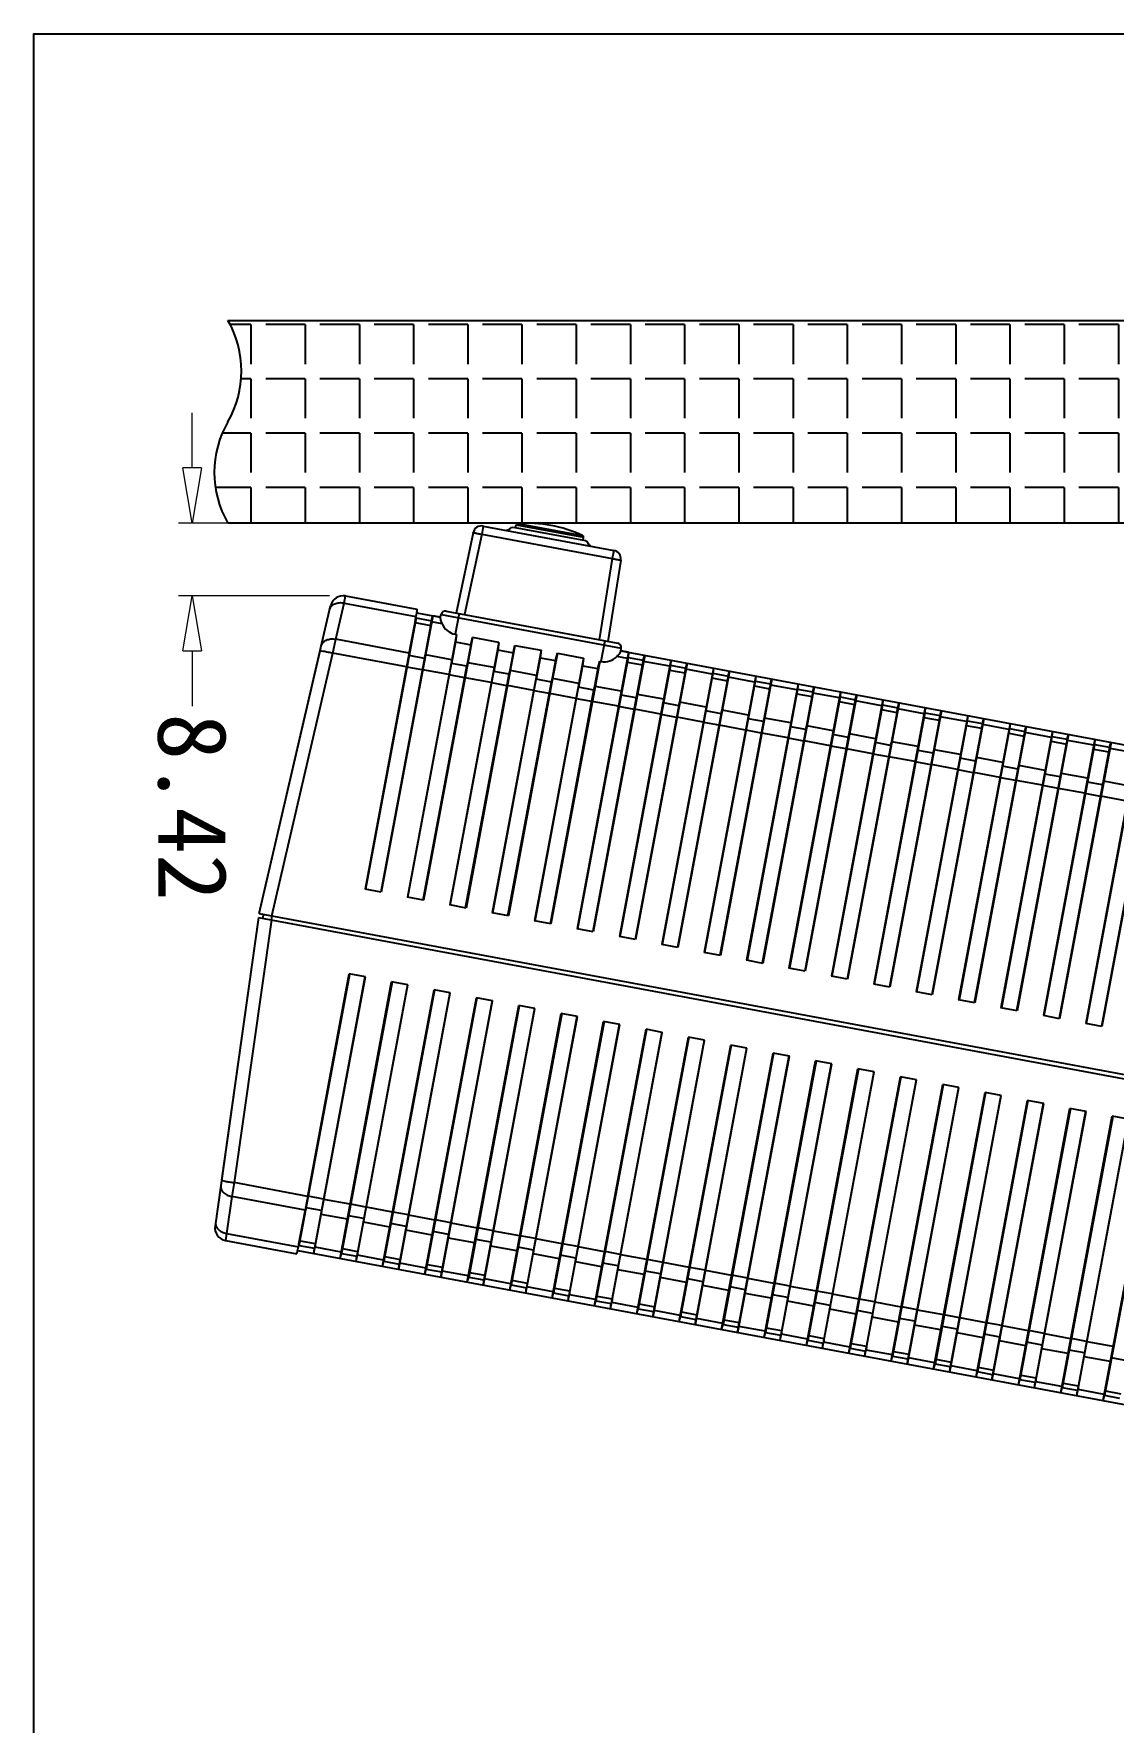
# Model space of a CAD drawing. Header units: millimetres. Extents: x 14276 to 15242, y -9916 to -8542.
# Drawn here: x 14276.3 to 14401.4, y -9428.8 to -9233 of the extents above; entities that cross this region are included whole.
import ezdxf

# ---------------------------------------------------------------- set-up
doc = ezdxf.new("R2010")
doc.units = ezdxf.units.MM
doc.layers.add('dim', color=3, linetype='Continuous', lineweight=9)
doc.styles.add('FFS', font='')
doc.styles.get('FFS').set_extended_font_data('FangSong_GB2312')
doc.dimstyles.new('YanXiu', dxfattribs={"dimtxt": 2.5, "dimasz": 2.2, "dimexe": 0.66, "dimexo": 0.66, "dimgap": 0.66, "dimtad": 0, "dimzin": 1, "dimdsep": 46, "dimtxsty": 'FFS', "dimcen": 0, "dimclrd": 256, "dimclre": 131, "dimclrt": 42, "dimazin": 0, "dimtfac": 1, "dimtofl": 0, "dimtmove": 0, "dimatfit": 3, "dimfxl": 0, "dimlwd": 5, "dimlwe": 5, "dimarcsym": 0})

# ---------------------------------------------------------------- blocks, each defined once
blk = doc.blocks.new('_ClosedBlank')
at = {"color": 0, "linetype": 'ByBlock', "lineweight": -2}
for p, q in [((-1, 0.167), (0, 0)), ((-1, 0.167), (-1, -0.167)), ((0, 0), (-1, -0.167))]:
    blk.add_line(p, q, dxfattribs=at)
blk = doc.blocks.new('*D10')
at = {"layer": 'Defpoints', "color": 0}
for p in [(270.02, 136.78), (249.96, 112.24), (456.81, 101.96), (29.16, 56.73), (460.44, 56.73)]:
    blk.add_point(p, dxfattribs=at)
at = {"layer": 'dim', "color": 131, "lineweight": 5}
blk.add_line((268.45, 137.08), (252.64, 140.02), dxfattribs=at)
at = {"layer": 'dim', "lineweight": 5}
for start, end in [(170.2494, 172.137), (177.3028, 179.1903)]:
    blk.add_arc((699.45, 56.73), 452.91, start, end, dxfattribs=at)
at = {"layer": 'dim', "lineweight": 5, "xscale": 6.4, "yscale": 6.4, "zscale": 6.4}
for p, rotation in [((254.22, 139.73), 79.84459432053224), ((246.54, 56.73), 269.5951741829647)]:
    blk.add_blockref('_ClosedBlank', p, dxfattribs=dict(at, rotation=rotation))
at = {"layer": 'dim', "color": 42, "insert": (248.47, 98.41), "char_height": 8, "attachment_point": 5, "rotation": 84.7199, "style": 'FFS'}
blk.add_mtext('10.56°', dxfattribs=at)
blk = doc.blocks.new('*D8')
at = {"layer": 'Defpoints', "color": 0}
for p in [(447.07, 65.15), (446.8, 56.73), (464.58, 56.73)]:
    blk.add_point(p, dxfattribs=at)
at = {"layer": 'dim', "lineweight": 5}
for p, q in [((464.58, 71.55), (464.58, 77.95)), ((464.58, 50.33), (464.58, 43.93))]:
    blk.add_line(p, q, dxfattribs=at)
at = {"layer": 'dim', "color": 131, "lineweight": 5}
for p, q in [((448.67, 65.15), (466.18, 65.15)), ((448.4, 56.73), (466.18, 56.73))]:
    blk.add_line(p, q, dxfattribs=at)
at = {"layer": 'dim', "lineweight": 5, "xscale": 6.4, "yscale": 6.4, "zscale": 6.4}
for p, rotation in [((464.58, 65.15), 270), ((464.58, 56.73), 90)]:
    blk.add_blockref('_ClosedBlank', p, dxfattribs=dict(at, rotation=rotation))
at = {"layer": 'dim', "color": 42, "insert": (464.58, 89.65), "char_height": 8, "attachment_point": 5, "rotation": 90, "style": 'FFS'}
blk.add_mtext('8.42', dxfattribs=at)
blk = doc.blocks.new('u9')
h = blk.add_hatch()
h.set_pattern_fill('ANGLE', color=256, scale=0.9, style=0)
h.set_pattern_definition([(0, (-12321.183, 9304.483), (0, 6.2865), [4.572, -1.7145]), (90, (-12321.183, 9304.483), (-6.2865, 4e-16), [4.572, -1.7145])])
edge = h.paths.add_edge_path()
edge.add_line((460.443, 33.223), (29.162, 33.223))
edge.add_arc((39.34, 39.099), 11.752, 150, 210, ccw=False)
edge.add_arc((18.984, 50.852), 11.752, 330, 30)
edge.add_line((29.162, 56.728), (460.443, 56.728))
edge.add_arc((450.265, 50.852), 11.752, 330, 30, ccw=False)
edge.add_arc((470.62, 39.099), 11.752, 150, 210)
at = {"color": 7, "linetype": 'Continuous'}
for p, q in [((452.344, 141.043), (288.266, 171.632)), ((352.927, 126.415), (358.792, 157.873)), ((358.954, 158.454), (352.979, 126.406)), ((361.996, 157.886), (356.022, 125.839)), ((356.073, 125.829), (361.938, 157.287)), ((358.69, 157.328), (356.921, 157.657)), ((357.022, 158.203), (358.792, 157.873)), ((357.843, 125.499), (363.707, 156.957)), ((363.869, 157.537), (357.894, 125.489)), ((358.821, 157.744), (358.69, 157.328)), ((358.954, 158.454), (358.792, 157.873)), ((358.821, 157.744), (361.864, 157.177)), ((366.911, 156.97), (360.937, 124.922)), ((361.836, 156.741), (361.864, 157.177)), ((363.606, 156.411), (361.836, 156.741)), ((361.996, 157.886), (361.938, 157.287)), ((361.938, 157.287), (363.707, 156.957)), ((368.784, 156.621), (362.81, 124.573)), ((363.737, 156.828), (363.606, 156.411)), ((363.869, 157.537), (363.707, 156.957)), ((363.737, 156.828), (366.779, 156.26)), ((366.911, 156.97), (366.853, 156.371)), ((368.784, 156.621), (368.623, 156.041)), ((360.988, 124.913), (366.853, 156.371)), ((362.758, 124.583), (368.623, 156.041)), ((371.827, 156.054), (365.852, 124.006)), ((365.904, 123.996), (371.768, 155.454)), ((366.751, 155.825), (366.779, 156.26)), ((368.521, 155.495), (366.751, 155.825)), ((366.853, 156.371), (368.623, 156.041)), ((367.673, 123.666), (373.538, 155.124)), ((373.699, 155.705), (367.725, 123.657)), ((368.652, 155.911), (368.521, 155.495)), ((368.652, 155.911), (371.694, 155.344)), ((376.742, 155.137), (370.768, 123.09)), ((371.667, 154.908), (371.694, 155.344)), ((373.436, 154.578), (371.667, 154.908)), ((371.827, 156.054), (371.768, 155.454)), ((371.768, 155.454), (373.538, 155.124)), ((378.615, 154.788), (372.64, 122.74)), ((373.567, 154.995), (373.436, 154.578)), ((373.699, 155.705), (373.538, 155.124)), ((373.567, 154.995), (376.61, 154.428)), ((376.742, 155.137), (376.684, 154.538)), ((378.615, 154.788), (378.453, 154.208)), ((356.209, 153.839), (357.978, 153.509)), ((358.109, 153.925), (357.978, 153.509)), ((358.109, 153.925), (361.152, 153.358)), ((361.124, 152.922), (361.152, 153.358)), ((361.124, 152.922), (362.894, 152.592)), ((363.025, 153.009), (362.894, 152.592)), ((363.025, 153.009), (366.067, 152.442)), ((370.819, 123.08), (376.684, 154.538)), ((372.589, 122.75), (378.453, 154.208)), ((381.657, 154.221), (375.683, 122.173)), ((375.734, 122.164), (381.599, 153.622)), ((376.582, 153.992), (376.61, 154.428)), ((378.351, 153.662), (376.582, 153.992)), ((376.684, 154.538), (378.453, 154.208)), ((377.504, 121.834), (383.369, 153.292)), ((383.53, 153.872), (377.555, 121.824)), ((378.482, 154.079), (378.351, 153.662)), ((378.482, 154.079), (381.525, 153.511)), ((386.573, 153.305), (380.598, 121.257)), ((380.65, 121.247), (386.514, 152.705)), ((381.497, 153.076), (381.525, 153.511)), ((383.267, 152.746), (381.497, 153.076)), ((381.657, 154.221), (381.599, 153.622)), ((383.369, 153.292), (381.599, 153.622)), ((388.445, 152.956), (382.471, 120.908)), ((383.398, 153.162), (383.267, 152.746)), ((383.53, 153.872), (383.369, 153.292)), ((383.398, 153.162), (386.44, 152.595)), ((386.573, 153.305), (386.514, 152.705)), ((388.284, 152.375), (386.514, 152.705)), ((388.445, 152.956), (388.284, 152.375)), ((357.786, 152.19), (360.828, 151.623)), ((360.875, 151.588), (360.829, 151.623)), ((360.875, 151.588), (362.645, 151.258)), ((362.701, 151.274), (362.645, 151.258)), ((362.701, 151.274), (365.744, 150.707)), ((366.039, 152.006), (366.067, 152.442)), ((366.039, 152.006), (367.809, 151.676)), ((367.94, 152.092), (367.809, 151.676)), ((367.94, 152.092), (370.983, 151.525)), ((370.955, 151.089), (370.983, 151.525)), ((370.955, 151.089), (372.724, 150.76)), ((372.855, 151.176), (372.724, 150.76)), ((372.855, 151.176), (375.898, 150.609)), ((382.419, 120.917), (388.284, 152.375)), ((391.488, 152.388), (385.513, 120.34)), ((385.565, 120.331), (391.43, 151.789)), ((386.413, 152.159), (386.44, 152.595)), ((388.182, 151.829), (386.413, 152.159)), ((387.335, 120.001), (393.199, 151.459)), ((393.361, 152.039), (387.386, 119.991)), ((388.313, 152.246), (388.182, 151.829)), ((388.313, 152.246), (391.356, 151.679)), ((396.403, 151.472), (390.429, 119.424)), ((390.48, 119.415), (396.345, 150.873)), ((391.328, 151.243), (391.356, 151.679)), ((393.097, 150.913), (391.328, 151.243)), ((391.488, 152.388), (391.43, 151.789)), ((393.199, 151.459), (391.43, 151.789)), ((398.276, 151.123), (392.301, 119.075)), ((393.228, 151.33), (393.097, 150.913)), ((393.361, 152.039), (393.199, 151.459)), ((393.228, 151.33), (396.271, 150.762)), ((396.243, 150.327), (396.271, 150.762)), ((396.403, 151.472), (396.345, 150.873)), ((398.114, 150.543), (396.345, 150.873)), ((398.276, 151.123), (398.114, 150.543)), ((365.791, 150.671), (365.744, 150.707)), ((365.791, 150.671), (367.56, 150.341)), ((367.616, 150.358), (367.56, 150.341)), ((367.616, 150.358), (370.659, 149.79)), ((370.706, 149.755), (370.659, 149.79)), ((370.706, 149.755), (372.475, 149.425)), ((372.532, 149.441), (372.475, 149.425)), ((372.532, 149.441), (375.574, 148.874)), ((375.621, 148.839), (375.574, 148.874)), ((375.621, 148.839), (377.391, 148.509)), ((375.87, 150.173), (375.898, 150.609)), ((375.87, 150.173), (377.64, 149.843)), ((377.771, 150.26), (377.64, 149.843)), ((377.771, 150.26), (380.813, 149.692)), ((380.785, 149.257), (380.813, 149.692)), ((380.785, 149.257), (382.555, 148.927)), ((382.686, 149.343), (382.555, 148.927)), ((382.686, 149.343), (385.728, 148.776)), ((385.701, 148.34), (385.728, 148.776)), ((392.25, 119.085), (398.114, 150.543)), ((401.319, 150.556), (395.344, 118.508)), ((395.396, 118.498), (401.26, 149.956)), ((398.013, 149.997), (396.243, 150.327)), ((397.165, 118.168), (403.03, 149.626)), ((403.191, 150.207), (397.217, 118.159)), ((398.144, 150.413), (398.013, 149.997)), ((398.144, 150.413), (401.186, 149.846)), ((406.234, 149.639), (400.259, 117.591)), ((400.311, 117.582), (406.176, 149.04)), ((401.159, 149.41), (401.186, 149.846)), ((402.928, 149.08), (401.159, 149.41)), ((401.319, 150.556), (401.26, 149.956)), ((403.03, 149.626), (401.26, 149.956)), ((408.107, 149.29), (402.132, 117.242)), ((403.059, 149.497), (402.928, 149.08)), ((403.191, 150.207), (403.03, 149.626)), ((403.059, 149.497), (406.102, 148.93)), ((406.074, 148.494), (406.102, 148.93)), ((406.234, 149.639), (406.176, 149.04)), ((407.945, 148.71), (406.176, 149.04)), ((408.107, 149.29), (407.945, 148.71)), ((377.447, 148.525), (377.391, 148.509)), ((377.447, 148.525), (380.49, 147.958)), ((380.537, 147.922), (380.49, 147.958)), ((380.537, 147.922), (382.306, 147.592)), ((382.362, 147.608), (382.306, 147.592)), ((382.362, 147.608), (385.405, 147.041)), ((385.452, 147.006), (385.405, 147.041)), ((385.452, 147.006), (387.221, 146.676)), ((385.701, 148.34), (387.47, 148.011)), ((387.601, 148.427), (387.47, 148.011)), ((387.601, 148.427), (390.644, 147.86)), ((390.616, 147.424), (390.644, 147.86)), ((390.616, 147.424), (392.385, 147.094)), ((392.516, 147.511), (392.385, 147.094)), ((392.516, 147.511), (395.559, 146.943)), ((395.531, 146.508), (395.559, 146.943)), ((402.08, 117.252), (407.945, 148.71)), ((411.149, 148.723), (405.175, 116.675)), ((405.226, 116.665), (411.091, 148.123)), ((407.843, 148.164), (406.074, 148.494)), ((406.996, 116.336), (412.86, 147.794)), ((413.022, 148.374), (407.047, 116.326)), ((407.974, 148.581), (407.843, 148.164)), ((407.974, 148.581), (411.017, 148.013)), ((416.065, 147.807), (410.09, 115.759)), ((410.142, 115.749), (416.006, 147.207)), ((410.989, 147.578), (411.017, 148.013)), ((412.759, 147.248), (410.989, 147.578)), ((411.149, 148.723), (411.091, 148.123)), ((412.86, 147.794), (411.091, 148.123)), ((411.911, 115.419), (417.776, 146.877)), ((417.937, 147.457), (411.963, 115.41)), ((412.89, 147.664), (412.759, 147.248)), ((413.022, 148.374), (412.86, 147.794)), ((412.89, 147.664), (415.932, 147.097)), ((420.98, 146.89), (415.005, 114.842)), ((415.904, 146.661), (415.932, 147.097)), ((416.065, 147.807), (416.006, 147.207)), ((417.776, 146.877), (416.006, 147.207)), ((417.937, 147.457), (417.776, 146.877)), ((420.98, 146.89), (420.922, 146.291)), ((387.278, 146.692), (387.221, 146.676)), ((387.278, 146.692), (390.32, 146.125)), ((390.367, 146.09), (390.32, 146.125)), ((390.367, 146.09), (392.137, 145.76)), ((392.193, 145.776), (392.137, 145.76)), ((392.193, 145.776), (395.236, 145.209)), ((395.282, 145.173), (395.236, 145.209)), ((395.282, 145.173), (397.052, 144.843)), ((395.531, 146.508), (397.301, 146.178)), ((397.108, 144.859), (397.052, 144.843)), ((397.108, 144.859), (400.151, 144.292)), ((397.432, 146.594), (397.301, 146.178)), ((397.432, 146.594), (400.474, 146.027)), ((400.447, 145.591), (400.474, 146.027)), ((400.447, 145.591), (402.216, 145.262)), ((402.347, 145.678), (402.216, 145.262)), ((402.347, 145.678), (405.39, 145.111)), ((405.362, 144.675), (405.39, 145.111)), ((415.057, 114.833), (420.922, 146.291)), ((417.674, 146.331), (415.904, 146.661)), ((416.826, 114.503), (422.691, 145.961)), ((422.853, 146.541), (416.878, 114.493)), ((417.805, 146.748), (417.674, 146.331)), ((417.805, 146.748), (420.848, 146.181)), ((425.895, 145.974), (419.921, 113.926)), ((419.972, 113.916), (425.837, 145.374)), ((420.82, 145.745), (420.848, 146.181)), ((422.589, 145.415), (420.82, 145.745)), ((422.691, 145.961), (420.922, 146.291)), ((421.742, 113.587), (427.606, 145.045)), ((427.768, 145.625), (421.793, 113.577)), ((422.72, 145.832), (422.589, 145.415)), ((422.853, 146.541), (422.691, 145.961)), ((422.72, 145.832), (425.763, 145.264)), ((430.811, 145.058), (424.836, 113.01)), ((425.735, 144.829), (425.763, 145.264)), ((425.895, 145.974), (425.837, 145.374)), ((427.606, 145.045), (425.837, 145.374)), ((427.636, 144.915), (427.505, 144.499)), ((427.768, 145.625), (427.606, 145.045)), ((427.636, 144.915), (430.678, 144.348)), ((430.811, 145.058), (430.752, 144.458)), ((400.198, 144.257), (400.151, 144.292)), ((400.198, 144.257), (401.967, 143.927)), ((402.024, 143.943), (401.967, 143.927)), ((402.024, 143.943), (405.066, 143.376)), ((405.113, 143.341), (405.066, 143.376)), ((405.113, 143.341), (406.883, 143.011)), ((405.362, 144.675), (407.131, 144.345)), ((406.939, 143.027), (406.883, 143.011)), ((406.939, 143.027), (409.982, 142.46)), ((407.262, 144.762), (407.131, 144.345)), ((407.262, 144.762), (410.305, 144.194)), ((410.277, 143.759), (410.305, 144.194)), ((410.277, 143.759), (412.047, 143.429)), ((412.178, 143.845), (412.047, 143.429)), ((412.178, 143.845), (415.22, 143.278)), ((415.193, 142.842), (415.22, 143.278)), ((417.093, 142.929), (416.962, 142.512)), ((417.093, 142.929), (420.136, 142.362)), ((424.888, 113), (430.752, 144.458)), ((427.505, 144.499), (425.735, 144.829)), ((426.657, 112.67), (432.522, 144.128)), ((432.683, 144.708), (426.709, 112.661)), ((435.726, 144.141), (429.751, 112.093)), ((429.803, 112.084), (435.667, 143.542)), ((430.65, 143.912), (430.678, 144.348)), ((432.42, 143.582), (430.65, 143.912)), ((432.522, 144.128), (430.752, 144.458)), ((431.572, 111.754), (437.437, 143.212)), ((437.599, 143.792), (431.624, 111.744)), ((432.551, 143.999), (432.42, 143.582)), ((432.683, 144.708), (432.522, 144.128)), ((432.551, 143.999), (435.594, 143.432)), ((440.641, 143.225), (434.667, 111.177)), ((435.566, 142.996), (435.594, 143.432)), ((437.335, 142.666), (435.566, 142.996)), ((435.726, 144.141), (435.667, 143.542)), ((437.437, 143.212), (435.667, 143.542)), ((437.466, 143.082), (437.335, 142.666)), ((437.599, 143.792), (437.437, 143.212)), ((437.466, 143.082), (440.509, 142.515)), ((440.641, 143.225), (440.583, 142.625)), ((410.028, 142.424), (409.982, 142.46)), ((410.028, 142.424), (411.798, 142.094)), ((411.854, 142.11), (411.798, 142.094)), ((411.854, 142.11), (414.897, 141.543)), ((414.944, 141.508), (414.897, 141.543)), ((414.944, 141.508), (416.713, 141.178)), ((415.193, 142.842), (416.962, 142.512)), ((416.77, 141.194), (416.713, 141.178)), ((416.77, 141.194), (419.812, 140.627)), ((420.108, 141.926), (420.136, 142.362)), ((420.108, 141.926), (421.877, 141.596)), ((422.008, 142.013), (421.877, 141.596)), ((422.008, 142.013), (425.051, 141.445)), ((425.023, 141.01), (425.051, 141.445)), ((425.023, 141.01), (426.793, 140.68)), ((426.924, 141.096), (426.793, 140.68)), ((426.924, 141.096), (429.966, 140.529)), ((434.718, 111.167), (440.583, 142.625)), ((436.488, 110.838), (442.352, 142.296)), ((442.514, 142.876), (436.539, 110.828)), ((445.556, 142.309), (439.582, 110.261)), ((439.633, 110.251), (445.498, 141.709)), ((440.481, 142.08), (440.509, 142.515)), ((442.251, 141.75), (440.481, 142.08)), ((442.352, 142.296), (440.583, 142.625)), ((441.403, 109.921), (447.268, 141.379)), ((447.429, 141.959), (441.455, 109.912)), ((442.382, 142.166), (442.251, 141.75)), ((442.514, 142.876), (442.352, 142.296)), ((442.382, 142.166), (445.424, 141.599)), ((450.472, 141.392), (444.497, 109.344)), ((445.396, 141.163), (445.424, 141.599)), ((447.166, 140.833), (445.396, 141.163)), ((445.556, 142.309), (445.498, 141.709)), ((447.268, 141.379), (445.498, 141.709)), ((447.297, 141.25), (447.166, 140.833)), ((447.429, 141.959), (447.268, 141.379)), ((447.297, 141.25), (450.339, 140.683)), ((450.472, 141.392), (450.413, 140.793)), ((452.452, 141.43), (452.432, 141.358)), ((460.727, 139.887), (452.452, 141.43)), ((419.859, 140.592), (419.812, 140.627)), ((419.859, 140.592), (421.629, 140.262)), ((421.685, 140.278), (421.629, 140.262)), ((421.685, 140.278), (424.728, 139.711)), ((424.774, 139.675), (424.728, 139.711)), ((424.774, 139.675), (426.544, 139.345)), ((426.6, 139.361), (426.544, 139.345)), ((426.6, 139.361), (429.643, 138.794)), ((429.938, 140.093), (429.966, 140.529)), ((429.938, 140.093), (431.708, 139.763)), ((431.839, 140.18), (431.708, 139.763)), ((431.839, 140.18), (434.882, 139.613)), ((434.854, 139.177), (434.882, 139.613)), ((434.854, 139.177), (436.623, 138.847)), ((436.754, 139.264), (436.623, 138.847)), ((436.754, 139.264), (439.797, 138.696)), ((444.549, 109.335), (450.413, 140.793)), ((452.183, 140.463), (446.318, 109.005)), ((450.312, 140.247), (450.339, 140.683)), ((452.081, 139.917), (450.312, 140.247)), ((452.183, 140.463), (450.413, 140.793)), ((452.199, 140.292), (451.487, 136.473)), ((452.081, 139.917), (452.199, 140.292)), ((460.592, 139.065), (452.264, 140.618)), ((459.987, 134.788), (460.592, 139.065)), ((460.592, 139.065), (460.727, 139.887)), ((456.876, 102.459), (270.137, 137.272)), ((429.69, 138.759), (429.643, 138.794)), ((429.69, 138.759), (431.459, 138.429)), ((431.516, 138.445), (431.459, 138.429)), ((431.516, 138.445), (434.558, 137.878)), ((434.605, 137.842), (434.558, 137.878)), ((434.605, 137.842), (436.374, 137.513)), ((436.431, 137.529), (436.374, 137.513)), ((436.431, 137.529), (439.474, 136.961)), ((439.769, 138.261), (439.797, 138.696)), ((439.769, 138.261), (441.539, 137.931)), ((441.67, 138.347), (441.539, 137.931)), ((441.67, 138.347), (444.712, 137.78)), ((444.684, 137.344), (444.712, 137.78)), ((444.684, 137.344), (446.454, 137.014)), ((446.585, 137.431), (446.454, 137.014)), ((446.585, 137.431), (449.628, 136.864)), ((456.876, 102.459), (461.937, 138.202)), ((456.806, 101.964), (270.024, 136.785)), ((439.52, 136.926), (439.474, 136.961)), ((439.52, 136.926), (441.29, 136.596)), ((441.346, 136.612), (441.29, 136.596)), ((441.346, 136.612), (444.389, 136.045)), ((444.436, 136.01), (444.389, 136.045)), ((444.436, 136.01), (446.205, 135.68)), ((446.261, 135.696), (446.205, 135.68)), ((446.261, 135.696), (449.304, 135.129)), ((449.351, 135.093), (449.304, 135.129)), ((449.351, 135.093), (451.12, 134.764)), ((449.6, 136.428), (449.628, 136.864)), ((449.6, 136.428), (451.369, 136.098)), ((451.369, 136.098), (451.487, 136.473)), ((451.469, 136.376), (459.987, 134.788)), ((451.176, 134.774), (446.37, 108.995)), ((451.12, 134.764), (451.177, 134.78)), ((451.176, 134.774), (459.714, 133.182)), ((455.402, 102.734), (459.714, 133.182)), ((459.714, 133.182), (459.987, 134.788)), ((456.876, 102.459), (461.188, 132.907)), ((356.022, 125.839), (357.894, 125.489)), ((360.937, 124.922), (362.81, 124.573)), ((365.852, 124.006), (367.725, 123.657)), ((370.768, 123.09), (372.64, 122.74)), ((375.683, 122.173), (377.555, 121.824)), ((380.598, 121.257), (382.471, 120.908)), ((385.513, 120.34), (387.386, 119.991)), ((390.429, 119.424), (392.301, 119.075)), ((395.344, 118.508), (397.217, 118.159)), ((400.259, 117.591), (402.132, 117.242)), ((405.175, 116.675), (407.047, 116.326)), ((410.09, 115.759), (411.963, 115.41)), ((353.13, 83.044), (359.104, 115.092)), ((353.291, 83.624), (359.156, 115.082)), ((355.002, 82.695), (360.977, 114.742)), ((355.061, 83.294), (360.925, 114.752)), ((358.045, 82.127), (364.02, 114.175)), ((358.206, 82.708), (364.071, 114.166)), ((359.104, 115.092), (360.977, 114.742)), ((359.918, 81.778), (365.892, 113.826)), ((359.976, 82.378), (365.841, 113.836)), ((364.02, 114.175), (365.892, 113.826)), ((415.005, 114.842), (416.878, 114.493)), ((419.921, 113.926), (421.793, 113.577)), ((362.96, 81.211), (368.935, 113.259)), ((363.122, 81.791), (368.986, 113.249)), ((364.833, 80.862), (370.807, 112.91)), ((364.891, 81.461), (370.756, 112.919)), ((367.876, 80.295), (373.85, 112.343)), ((368.037, 80.875), (373.902, 112.333)), ((368.935, 113.259), (370.807, 112.91)), ((369.748, 79.946), (375.723, 111.993)), ((369.807, 80.545), (375.671, 112.003)), ((373.85, 112.343), (375.723, 111.993)), ((424.836, 113.01), (426.709, 112.661)), ((429.751, 112.093), (431.624, 111.744)), ((372.791, 79.378), (378.765, 111.426)), ((372.952, 79.959), (378.817, 111.417)), ((374.664, 79.029), (380.638, 111.077)), ((374.722, 79.629), (380.587, 111.087)), ((377.706, 78.462), (383.681, 110.51)), ((377.868, 79.042), (383.732, 110.5)), ((378.765, 111.426), (380.638, 111.077)), ((379.579, 78.113), (385.553, 110.161)), ((379.637, 78.712), (385.502, 110.17)), ((383.681, 110.51), (385.553, 110.161)), ((434.667, 111.177), (436.539, 110.828)), ((439.582, 110.261), (441.455, 109.912)), ((382.621, 77.546), (388.596, 109.593)), ((382.783, 78.126), (388.648, 109.584)), ((384.494, 77.197), (390.469, 109.244)), ((384.553, 77.796), (390.417, 109.254)), ((387.537, 76.629), (393.511, 108.677)), ((387.698, 77.21), (393.563, 108.668)), ((388.596, 109.593), (390.469, 109.244)), ((389.41, 76.28), (395.384, 108.328)), ((389.468, 76.88), (395.332, 108.338)), ((392.452, 75.713), (398.427, 107.761)), ((392.614, 76.293), (398.478, 107.751)), ((393.511, 108.677), (395.384, 108.328)), ((398.427, 107.761), (400.299, 107.412)), ((444.497, 109.344), (446.37, 108.995)), ((394.325, 75.364), (400.299, 107.412)), ((394.383, 75.963), (400.248, 107.421)), ((397.367, 74.797), (403.342, 106.844)), ((397.529, 75.377), (403.394, 106.835)), ((399.24, 74.447), (405.215, 106.495)), ((399.299, 75.047), (405.163, 106.505)), ((402.283, 73.88), (408.257, 105.928)), ((402.444, 74.46), (408.309, 105.919)), ((403.342, 106.844), (405.215, 106.495)), ((408.257, 105.928), (410.13, 105.579)), ((404.155, 73.531), (410.13, 105.579)), ((404.214, 74.131), (410.078, 105.589)), ((407.198, 72.964), (413.173, 105.012)), ((407.36, 73.544), (413.224, 105.002)), ((409.071, 72.615), (415.045, 104.663)), ((409.129, 73.214), (414.994, 104.672)), ((412.113, 72.048), (418.088, 104.095)), ((412.275, 72.628), (418.14, 104.086)), ((413.173, 105.012), (415.045, 104.663)), ((413.986, 71.698), (419.961, 103.746)), ((414.044, 72.298), (419.909, 103.756)), ((418.088, 104.095), (419.961, 103.746)), ((417.873, 75.66), (423.003, 103.179)), ((423.055, 103.169), (418.004, 76.076)), ((419.746, 75.311), (424.876, 102.83)), ((424.824, 102.84), (419.773, 75.746)), ((422.788, 74.743), (427.919, 102.263)), ((427.97, 102.253), (422.919, 75.16)), ((423.003, 103.179), (424.876, 102.83)), ((424.661, 74.394), (429.791, 101.914)), ((429.74, 101.923), (424.689, 74.83)), ((427.919, 102.263), (429.791, 101.914)), ((455.332, 102.238), (448.27, 71.794)), ((456.806, 101.964), (448.535, 66.31)), ((456.806, 101.964), (449.743, 71.519)), ((455.332, 102.238), (455.424, 102.73)), ((456.314, 102.055), (456.431, 102.542)), ((427.704, 73.827), (432.834, 101.346)), ((432.885, 101.337), (427.835, 74.244)), ((429.576, 73.478), (434.707, 100.997)), ((434.655, 101.007), (429.604, 73.914)), ((432.619, 72.911), (437.749, 100.43)), ((437.801, 100.42), (432.75, 73.327)), ((432.834, 101.346), (434.707, 100.997)), ((434.492, 72.562), (439.622, 100.081)), ((439.57, 100.091), (434.519, 72.997)), ((437.749, 100.43), (439.622, 100.081)), ((436.69, 67.466), (442.665, 99.514)), ((436.852, 68.046), (442.716, 99.504)), ((438.621, 67.716), (444.486, 99.174)), ((439.731, 73.386), (444.537, 99.165)), ((442.665, 99.514), (444.537, 99.165)), ((414.876, 71.532), (298.171, 93.289)), ((356.17, 88.958), (359.213, 88.391)), ((359.269, 88.407), (359.213, 88.391)), ((359.269, 88.407), (361.038, 88.077)), ((355.847, 87.223), (358.889, 86.656)), ((359.02, 87.072), (358.889, 86.656)), ((359.02, 87.072), (360.79, 86.742)), ((360.762, 86.307), (360.79, 86.742)), ((360.762, 86.307), (363.804, 85.74)), ((361.085, 88.042), (361.038, 88.077)), ((361.085, 88.042), (364.128, 87.474)), ((363.936, 86.156), (363.804, 85.74)), ((363.936, 86.156), (365.705, 85.826)), ((364.184, 87.491), (364.128, 87.474)), ((364.184, 87.491), (365.954, 87.161)), ((366.001, 87.125), (365.954, 87.161)), ((366.001, 87.125), (369.043, 86.558)), ((369.1, 86.574), (369.043, 86.558)), ((369.1, 86.574), (370.869, 86.244)), ((370.916, 86.209), (370.869, 86.244)), ((370.916, 86.209), (373.959, 85.642)), ((365.677, 85.39), (365.705, 85.826)), ((365.677, 85.39), (368.72, 84.823)), ((368.851, 85.24), (368.72, 84.823)), ((368.851, 85.24), (370.62, 84.91)), ((370.593, 84.474), (370.62, 84.91)), ((370.593, 84.474), (373.635, 83.907)), ((373.766, 84.323), (373.635, 83.907)), ((373.766, 84.323), (375.536, 83.993)), ((374.015, 85.658), (373.959, 85.642)), ((374.015, 85.658), (375.784, 85.328)), ((375.831, 85.293), (375.784, 85.328)), ((375.831, 85.293), (378.874, 84.725)), ((378.93, 84.741), (378.874, 84.725)), ((378.93, 84.741), (380.7, 84.412)), ((380.747, 84.376), (380.7, 84.412)), ((380.747, 84.376), (383.789, 83.809)), ((355.135, 83.404), (358.177, 82.837)), ((358.206, 82.708), (358.045, 82.127)), ((358.308, 83.253), (358.177, 82.837)), ((359.976, 82.378), (358.206, 82.708)), ((360.078, 82.924), (358.308, 83.253)), ((359.918, 81.778), (359.976, 82.378)), ((360.05, 82.488), (360.078, 82.924)), ((360.05, 82.488), (363.093, 81.921)), ((363.224, 82.337), (363.093, 81.921)), ((364.993, 82.007), (363.224, 82.337)), ((375.508, 83.558), (375.536, 83.993)), ((375.508, 83.558), (378.55, 82.991)), ((378.681, 83.407), (378.55, 82.991)), ((378.681, 83.407), (380.451, 83.077)), ((380.423, 82.641), (380.451, 83.077)), ((380.423, 82.641), (383.466, 82.074)), ((383.597, 82.491), (383.466, 82.074)), ((383.597, 82.491), (385.366, 82.161)), ((383.846, 83.825), (383.789, 83.809)), ((383.846, 83.825), (385.615, 83.495)), ((385.662, 83.46), (385.615, 83.495)), ((385.662, 83.46), (388.704, 82.893)), ((388.761, 82.909), (388.705, 82.893)), ((388.761, 82.909), (390.53, 82.579)), ((390.577, 82.544), (390.53, 82.579)), ((390.577, 82.544), (393.62, 81.976)), ((363.122, 81.791), (362.96, 81.211)), ((364.891, 81.461), (363.122, 81.791)), ((364.833, 80.862), (364.891, 81.461)), ((364.965, 81.572), (364.993, 82.007)), ((364.965, 81.572), (368.008, 81.004)), ((368.037, 80.875), (367.876, 80.295)), ((368.139, 81.421), (368.008, 81.004)), ((369.807, 80.545), (368.037, 80.875)), ((369.908, 81.091), (368.139, 81.421)), ((369.748, 79.946), (369.807, 80.545)), ((369.881, 80.655), (369.908, 81.091)), ((369.881, 80.655), (372.923, 80.088)), ((373.054, 80.504), (372.923, 80.088)), ((374.824, 80.175), (373.054, 80.504)), ((385.338, 81.725), (385.366, 82.161)), ((385.338, 81.725), (388.381, 81.158)), ((388.512, 81.574), (388.381, 81.158)), ((388.512, 81.574), (390.282, 81.244)), ((390.254, 80.809), (390.282, 81.244)), ((390.254, 80.809), (393.296, 80.241)), ((393.427, 80.658), (393.296, 80.241)), ((393.427, 80.658), (395.197, 80.328)), ((393.676, 81.992), (393.62, 81.976)), ((393.676, 81.992), (395.446, 81.663)), ((395.169, 79.892), (395.197, 80.328)), ((395.492, 81.627), (395.446, 81.663)), ((395.492, 81.627), (398.535, 81.06)), ((398.591, 81.076), (398.535, 81.06)), ((398.591, 81.076), (400.361, 80.746)), ((400.408, 80.711), (400.361, 80.746)), ((400.408, 80.711), (403.45, 80.144)), ((372.952, 79.959), (372.791, 79.378)), ((374.722, 79.629), (372.952, 79.959)), ((374.664, 79.029), (374.722, 79.629)), ((374.796, 79.739), (374.824, 80.175)), ((374.796, 79.739), (377.838, 79.172)), ((377.868, 79.042), (377.706, 78.462)), ((377.97, 79.588), (377.838, 79.172)), ((379.637, 78.712), (377.868, 79.042)), ((379.739, 79.258), (377.97, 79.588)), ((379.579, 78.113), (379.637, 78.712)), ((379.711, 78.823), (379.739, 79.258)), ((379.711, 78.823), (382.754, 78.255)), ((382.885, 78.672), (382.754, 78.255)), ((384.654, 78.342), (382.885, 78.672)), ((384.627, 77.906), (384.654, 78.342)), ((395.169, 79.892), (398.212, 79.325)), ((398.343, 79.742), (398.212, 79.325)), ((398.343, 79.742), (400.112, 79.412)), ((400.084, 78.976), (400.112, 79.412)), ((400.084, 78.976), (403.127, 78.409)), ((403.258, 78.825), (403.127, 78.409)), ((403.258, 78.825), (405.028, 78.495)), ((403.507, 80.16), (403.45, 80.144)), ((403.507, 80.16), (405.276, 79.83)), ((405, 78.06), (405.028, 78.495)), ((405.323, 79.795), (405.276, 79.83)), ((405.323, 79.795), (408.366, 79.227)), ((408.422, 79.243), (408.366, 79.227)), ((408.422, 79.243), (410.192, 78.914)), ((410.238, 78.878), (410.192, 78.914)), ((410.238, 78.878), (413.281, 78.311)), ((413.337, 78.327), (413.281, 78.311)), ((413.337, 78.327), (415.107, 77.997)), ((382.783, 78.126), (382.621, 77.546)), ((384.553, 77.796), (382.783, 78.126)), ((384.494, 77.197), (384.553, 77.796)), ((384.627, 77.906), (387.669, 77.339)), ((387.698, 77.21), (387.537, 76.629)), ((387.8, 77.755), (387.669, 77.339)), ((389.468, 76.88), (387.698, 77.21)), ((389.57, 77.426), (387.8, 77.755)), ((389.41, 76.28), (389.468, 76.88)), ((389.542, 76.99), (389.57, 77.426)), ((389.542, 76.99), (392.584, 76.423)), ((392.715, 76.839), (392.584, 76.423)), ((394.485, 76.509), (392.715, 76.839)), ((394.457, 76.073), (394.485, 76.509)), ((405, 78.06), (408.042, 77.492)), ((408.173, 77.909), (408.042, 77.492)), ((408.173, 77.909), (409.943, 77.579)), ((409.915, 77.143), (409.943, 77.579)), ((409.915, 77.143), (412.958, 76.576)), ((413.089, 76.993), (412.958, 76.576)), ((413.089, 76.993), (414.858, 76.663)), ((414.83, 76.227), (414.858, 76.663)), ((415.154, 77.962), (415.107, 77.997)), ((415.154, 77.962), (418.196, 77.395)), ((418.253, 77.411), (418.196, 77.395)), ((418.253, 77.411), (420.022, 77.081)), ((420.069, 77.046), (420.022, 77.081)), ((420.069, 77.046), (423.112, 76.478)), ((423.168, 76.494), (423.112, 76.478)), ((423.168, 76.494), (424.938, 76.164)), ((392.614, 76.293), (392.452, 75.713)), ((394.383, 75.963), (392.614, 76.293)), ((394.325, 75.364), (394.383, 75.963)), ((394.457, 76.073), (397.5, 75.506)), ((397.529, 75.377), (397.367, 74.797)), ((397.631, 75.923), (397.5, 75.506)), ((399.299, 75.047), (397.529, 75.377)), ((399.4, 75.593), (397.631, 75.923)), ((399.24, 74.447), (399.299, 75.047)), ((399.372, 75.157), (399.4, 75.593)), ((399.372, 75.157), (402.415, 74.59)), ((402.444, 74.46), (402.283, 73.88)), ((402.546, 75.006), (402.415, 74.59)), ((404.214, 74.131), (402.444, 74.46)), ((404.316, 74.676), (402.546, 75.006)), ((404.288, 74.241), (404.316, 74.676)), ((414.83, 76.227), (417.873, 75.66)), ((417.327, 72.733), (417.873, 75.66)), ((417.539, 73.583), (418.004, 76.076)), ((418.004, 76.076), (417.873, 75.66)), ((418.004, 76.076), (419.773, 75.746)), ((419.2, 72.384), (419.746, 75.311)), ((419.309, 73.253), (419.773, 75.746)), ((419.746, 75.311), (419.773, 75.746)), ((419.746, 75.311), (422.788, 74.743)), ((422.243, 71.816), (422.788, 74.743)), ((422.454, 72.667), (422.919, 75.16)), ((422.919, 75.16), (422.788, 74.743)), ((422.919, 75.16), (424.689, 74.83)), ((424.115, 71.467), (424.661, 74.394)), ((424.224, 72.337), (424.689, 74.83)), ((424.661, 74.394), (424.689, 74.83)), ((424.661, 74.394), (427.704, 73.827)), ((424.984, 76.129), (424.938, 76.164)), ((424.984, 76.129), (428.027, 75.562)), ((428.083, 75.578), (428.027, 75.562)), ((428.083, 75.578), (429.853, 75.248)), ((429.9, 75.213), (429.853, 75.248)), ((429.9, 75.213), (432.942, 74.646)), ((432.999, 74.662), (432.942, 74.646)), ((432.999, 74.662), (434.768, 74.332)), ((404.155, 73.531), (404.214, 74.131)), ((404.288, 74.241), (407.33, 73.674)), ((407.36, 73.544), (407.198, 72.964)), ((407.461, 74.09), (407.33, 73.674)), ((409.129, 73.214), (407.36, 73.544)), ((409.231, 73.76), (407.461, 74.09)), ((409.071, 72.615), (409.129, 73.214)), ((409.203, 73.324), (409.231, 73.76)), ((409.203, 73.324), (412.246, 72.757)), ((412.275, 72.628), (412.113, 72.048)), ((412.377, 73.174), (412.246, 72.757)), ((414.044, 72.298), (412.275, 72.628)), ((414.146, 72.844), (412.377, 73.174)), ((414.118, 72.408), (414.146, 72.844)), ((416.737, 70.372), (417.182, 72.76)), ((417.327, 72.733), (417.182, 72.76)), ((417.539, 73.583), (417.327, 72.733)), ((419.309, 73.253), (417.539, 73.583)), ((419.2, 72.384), (419.309, 73.253)), ((422.454, 72.667), (422.243, 71.816)), ((424.224, 72.337), (422.454, 72.667)), ((427.158, 70.9), (427.704, 73.827)), ((427.37, 71.75), (427.835, 74.244)), ((427.835, 74.244), (427.704, 73.827)), ((427.835, 74.244), (429.604, 73.914)), ((429.031, 70.551), (429.576, 73.478)), ((429.139, 71.42), (429.604, 73.914)), ((429.576, 73.478), (429.604, 73.914)), ((429.576, 73.478), (432.619, 72.911)), ((432.073, 69.984), (432.619, 72.911)), ((432.285, 70.834), (432.75, 73.327)), ((432.75, 73.327), (432.619, 72.911)), ((432.75, 73.327), (434.519, 72.997)), ((433.946, 69.635), (434.492, 72.562)), ((434.055, 70.504), (434.519, 72.997)), ((434.492, 72.562), (434.519, 72.997)), ((434.492, 72.562), (437.534, 71.994)), ((434.815, 74.296), (434.768, 74.332)), ((434.815, 74.296), (437.858, 73.729)), ((437.914, 73.745), (437.858, 73.729)), ((437.914, 73.745), (439.684, 73.415)), ((439.684, 73.415), (439.73, 73.38)), ((439.731, 73.386), (448.27, 71.794)), ((413.986, 71.698), (414.044, 72.298)), ((413.986, 71.698), (414.876, 71.532)), ((414.118, 72.408), (415.332, 72.182)), ((414.886, 71.607), (414.833, 71.209)), ((435.723, 67.314), (414.833, 71.209)), ((435.145, 66.94), (415.237, 70.651)), ((422.243, 71.816), (419.2, 72.384)), ((424.115, 71.467), (424.224, 72.337)), ((427.158, 70.9), (424.115, 71.467)), ((427.37, 71.75), (427.158, 70.9)), ((429.139, 71.42), (427.37, 71.75)), ((429.031, 70.551), (429.139, 71.42)), ((429.031, 70.551), (432.073, 69.984)), ((432.285, 70.834), (432.073, 69.984)), ((434.055, 70.504), (432.285, 70.834)), ((433.946, 69.635), (434.055, 70.504)), ((437.665, 72.411), (437.534, 71.994)), ((437.665, 72.411), (439.435, 72.081)), ((438.698, 67.87), (439.41, 71.689)), ((439.435, 72.081), (439.41, 71.689)), ((439.428, 71.785), (447.945, 70.198)), ((448.27, 71.794), (447.945, 70.198)), ((414.892, 61.025), (416.393, 70.436)), ((415.875, 60.842), (417.376, 70.253)), ((433.646, 67.22), (434.091, 69.608)), ((433.946, 69.635), (434.091, 69.608)), ((436.953, 68.592), (436.822, 68.175)), ((438.723, 68.262), (436.953, 68.592)), ((447.945, 70.198), (446.969, 65.99)), ((431.016, 58.02), (433.007, 67.339)), ((431.999, 57.836), (433.99, 67.155)), ((435.609, 68.402), (436.822, 68.175)), ((435.817, 67.704), (435.723, 67.314)), ((438.563, 67.117), (435.8, 67.632)), ((435.8, 67.632), (436.69, 67.466)), ((436.852, 68.046), (436.69, 67.466)), ((438.621, 67.716), (436.852, 68.046)), ((438.524, 66.717), (438.531, 66.792)), ((446.799, 65.174), (438.524, 66.717)), ((446.969, 65.99), (438.641, 67.543)), ((438.723, 68.262), (438.698, 67.87)), ((446.969, 65.99), (446.799, 65.174)), ((415.697, 59.885), (415.875, 60.842)), ((431.016, 58.02), (415.875, 60.842)), ((430.837, 57.062), (415.697, 59.885)), ((427.353, 57.203), (418.997, 58.761)), ((419.266, 58.711), (419.208, 58.369)), ((427.016, 56.914), (419.208, 58.369)), ((426.831, 56.754), (419.323, 58.154)), ((427.085, 57.253), (427.016, 56.914)), ((430.837, 57.062), (431.016, 58.02))]:
    blk.add_line(p, q, dxfattribs=at)
at = {"color": 7}
for p, q in [((29.162, 56.728), (460.443, 56.728)), ((460.443, 33.223), (29.162, 33.223))]:
    blk.add_line(p, q, dxfattribs=at)
at = {"color": 7, "linetype": 'Continuous'}
for centre, radius, start, end in [((466.063, 137.706), 14.103, 168.08521, 169.43521), ((460.452, 138.413), 1.5, 351.93977, 79.43977), ((218.582, 178.254), 236.623, 349.41163, 349.80608), ((465.154, 133.925), 13.903, 169.43989, 169.84489), ((207.095, 116.637), 236.623, 349.07346, 349.4679), ((415.329, 71.143), 0.5, 172.43977, 259.43977), ((453.077, 69.141), 13.903, 169.03465, 169.43965), ((435.237, 67.432), 0.5, 259.43977, 346.43977), ((452.562, 65.286), 14.103, 169.44433, 170.79432), ((447.074, 66.649), 1.5, 259.43977, 346.93977), ((415.88, 60.868), 1, 170.93977, 259.43977), ((419.405, 58.336), 0.2, 170.43977, 245.62271), ((425.923, 72.719), 15.991, 245.62271, 273.25683), ((426.82, 56.954), 0.2, 273.25683, 348.43977), ((431.021, 58.045), 1, 259.43977, 347.93977)]:
    blk.add_arc(centre, radius, start, end, dxfattribs=at)
at = {"color": 7}
for centre, start, end in [((450.265, 50.852), 330, 30), ((470.62, 39.099), 150, 210)]:
    blk.add_arc(centre, 11.752, start, end, dxfattribs=at)
at = {"color": 7, "linetype": 'Continuous'}
for centre, start_param, end_param in [((416.827, 70.854), 1.5707963, 2.5805105), ((433.736, 67.701), 0.5610821, 1.5707963)]:
    blk.add_ellipse(centre, major_axis=(1.989, -0.371), ratio=0.9584988, start_param=start_param, end_param=end_param, dxfattribs=at)
for points, start_tangent, end_tangent in [([(452.432, 141.358), (452.391, 141.196), (452.335, 140.947), (452.264, 140.618)], (-0.2682512, -0.963349), (-0.2063292, -0.9784826)), ([(461.879, 137.79), (461.827, 138.207), (461.566, 138.595), (461.133, 138.896), (460.592, 139.065)], (0.140214, 0.9901212), (-0.9866741, 0.1627093)), ([(461.188, 132.907), (461.078, 132.948), (460.76, 133.015), (460.281, 133.097), (459.714, 133.182)], (0.140214, 0.9901212), (-0.9901096, 0.1402961)), ([(461.273, 133.513), (461.222, 133.931), (460.96, 134.318), (460.528, 134.619), (459.987, 134.788)], (0.140214, 0.9901212), (-0.9866741, 0.162709)), ([(415.332, 72.182), (415.094, 71.925), (414.944, 71.734), (414.886, 71.607)], (-0.6922924, -0.7216171), (-0.1315684, -0.9913071)), ([(449.605, 70.924), (449.406, 70.552), (449.023, 70.285), (448.511, 70.161), (447.945, 70.198)], (-0.2259752, -0.974133), (-0.9790231, 0.2037493)), ([(449.743, 71.519), (449.627, 71.521), (449.306, 71.573), (448.829, 71.669), (448.27, 71.794)], (-0.2259752, -0.974133), (-0.9741518, 0.2258945)), ([(435.817, 67.704), (435.809, 67.844), (435.738, 68.076), (435.609, 68.402)], (0.2344674, 0.972124), (-0.3857674, 0.9225961)), ([(438.531, 66.792), (438.551, 66.957), (438.588, 67.21), (438.641, 67.543)], (0.0968921, 0.9952949), (0.1601076, 0.9870996)), ([(448.629, 66.716), (448.43, 66.345), (448.047, 66.077), (447.535, 65.953), (446.969, 65.99)], (-0.2259752, -0.974133), (-0.9790232, 0.203749)), ([(415.875, 60.842), (415.656, 60.878), (415.447, 60.913), (415.261, 60.946), (415.105, 60.975), (414.988, 60.999), (414.916, 61.016), (414.892, 61.025)], (-0.9875205, 0.1574904), (0.1574727, 0.9875233)), ([(418.352, 59.39), (418.997, 58.761)], (0.9830628, -0.1832691), (0.9830628, -0.1832691)), ([(428.182, 57.557), (427.353, 57.203)], (-0.9830628, 0.1832691), (-0.9830628, 0.1832691)), ([(431.999, 57.836), (431.973, 57.836), (431.9, 57.846), (431.782, 57.866), (431.627, 57.895), (431.441, 57.931), (431.234, 57.974), (431.016, 58.02)], (-0.2089398, -0.9779285), (-0.9779322, 0.2089223))]:
    blk.add_spline(points, degree=3, dxfattribs=dict(at, start_tangent=start_tangent, end_tangent=end_tangent))
at = {"layer": 'Defpoints', "color": 2}
blk.add_lwpolyline([(0, 682.96), (482.95, 682.96), (482.95, 0), (0, 0)], close=True, dxfattribs=at)
at = {"layer": 'dim'}
dim = blk.add_angular_dim_2l(base=(249.959, 112.238), line1=((456.806, 101.964), (270.024, 136.785)), line2=((29.162, 56.728), (460.443, 56.728)), dimstyle='YanXiu', override={"dimtxt": 8, "dimasz": 6.4, "dimexe": 1.5992, "dimexo": 1.5992, "dimgap": 1.5992, "dimzin": 8, "dimblk": 'ClosedBlank', "dimblk2": 'ClosedBlank', "dimldrblk": 'ClosedBlank'}, dxfattribs=at)
dim.commit()
dim.dimension.update_dxf_attribs({"geometry": '*D10', "text_midpoint": (248.466, 98.407)})
dim = blk.add_linear_dim(base=(464.302, 56.728), p1=(446.799, 65.174), p2=(446.799, 56.728), angle=90, dimstyle='YanXiu', override={"dimtxt": 8, "dimasz": 6.4, "dimexe": 1.5992, "dimexo": 1.5992, "dimgap": 1.5992, "dimzin": 8, "dimblk": 'ClosedBlank', "dimblk2": 'ClosedBlank', "dimldrblk": 'ClosedBlank'}, dxfattribs=at)
dim.commit()
dim.dimension.update_dxf_attribs({"geometry": '*D8', "text_midpoint": (464.302, 89.675), "dimtype": 128})

msp = doc.modelspace()

# ---------------------------------------------------------------- block references
at = {"rotation": 180}
msp.add_blockref('u9', (14759.21, -9233.04), dxfattribs=at)

doc.saveas('drawing.dxf')
